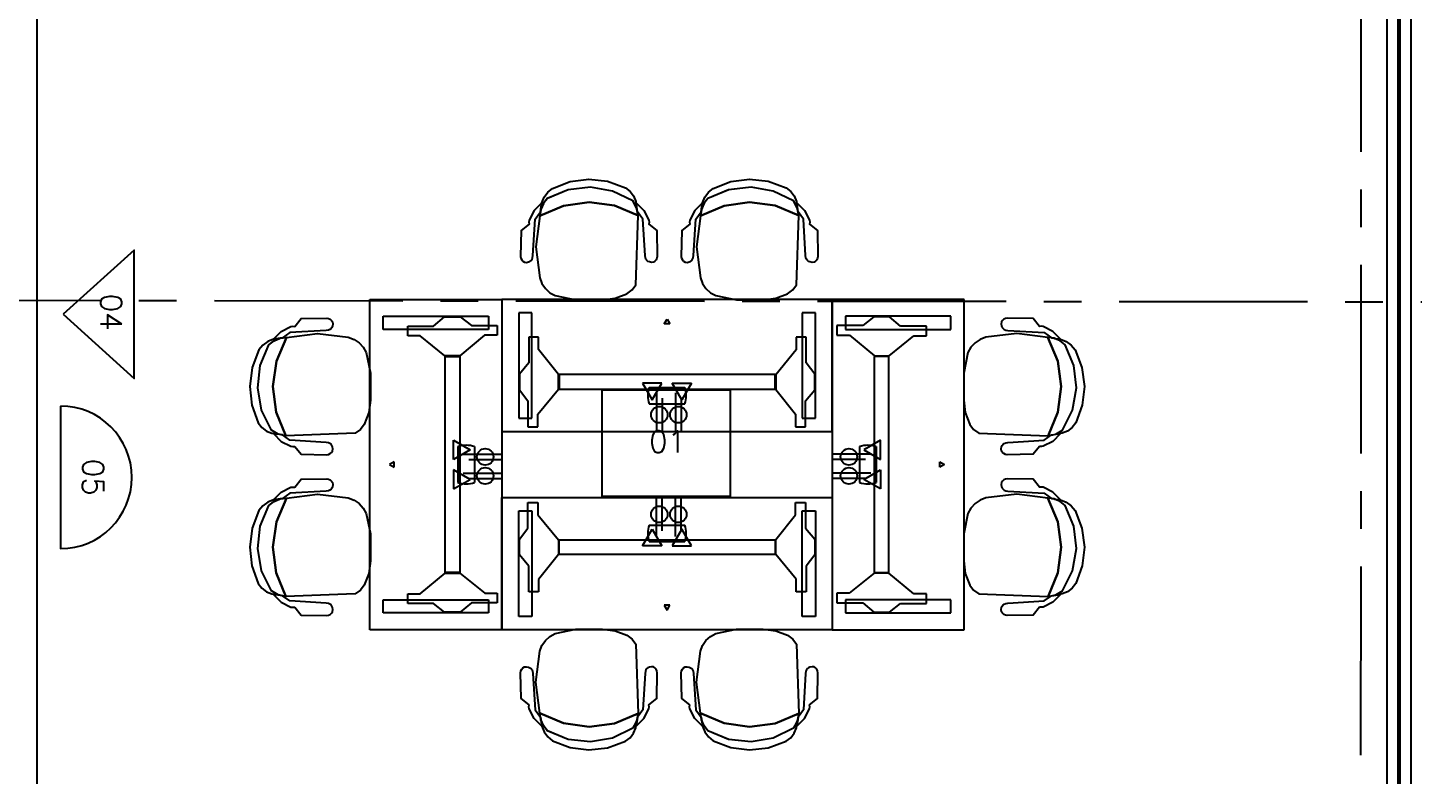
# Model space of a CAD drawing. Extents: x -4 to 325, y -1 to 181.
# Drawn here: x 14.67 to 21.1, y 15.42 to 18.89 of the extents above; entities that cross this region are included whole.
import ezdxf
from ezdxf.enums import TextEntityAlignment as Align

# ---------------------------------------------------------------- set-up
doc = ezdxf.new("R2010")
doc.units = 0
doc.header["$LTSCALE"] = 0.7
doc.header["$MEASUREMENT"] = 0
for name, pattern in [('REC4_A1-00_PLANTA GENERAL$0$X-PP$0$AXA-PP-PB$0$AXA-PP-PB$0$DEMO', [0.2, 0.1, -0.1]), ('REC4_A1-00_PLANTA GENERAL$1$X-BB$0$CENTER', [2, 1.25, -0.25, 0.25, -0.25]), ('X-BB$0$HIDDEN2', [0.1875, 0.125, -0.0625])]:
    doc.linetypes.add(name, pattern=pattern)
doc.layers.get('0').update_dxf_attribs({"linetype": 'CONTINUOUS'})
for name, color, linetype in [('REC4_A1-00_PLANTA GENERAL$0$PP$0$I-FLOR-RAIS', 253, 'CONTINUOUS'), ('REC4_A1-00_PLANTA GENERAL$1$BB$0$A-GRID', 251, 'REC4_A1-00_PLANTA GENERAL$1$X-BB$0$CENTER'), ('REC4_A1-00_PLANTA GENERAL$1$FN$0$I-FURN-FREE', 1, 'CONTINUOUS'), ('REC4_A1-00_PLANTA GENERAL$1$PP$0$I-CANCELERIA', 253, 'CONTINUOUS'), ('REC4_A1-00_PLANTA GENERAL$1$PP$0$I-GLAZ', 253, 'CONTINUOUS'), ('REC4_A1-00_PLANTA GENERAL$1$PP$0$I-WALL', 253, 'CONTINUOUS')]:
    doc.layers.add(name, color=color, linetype=linetype)
doc.styles.add('REC4_A1-00_PLANTA GENERAL$0$X-FN$0$ARIAL', font='arial.ttf')
doc.styles.add('ROMANS', font='romans.shx', dxfattribs={"width": 0.75})

# ---------------------------------------------------------------- blocks, each defined once
blk = doc.blocks.new('REC4_A1-00_PLANTA GENERAL', base_point=(3911.2412, -3265.1096))
at = {"layer": 'REC4_A1-00_PLANTA GENERAL$1$BB$0$A-GRID'}
h = blk.add_hatch(dxfattribs=at)
h.set_pattern_fill('ANSI31', color=8, scale=0.53)
h.set_pattern_definition([(45, (0.03352, 0.020166), (-0.046845824, 0.046845824), [])])
h.paths.add_polyline_path([(1.5678, 35.8547), (1.2166, 35.8547), (1.2166, 35.4908), (1.5678, 35.4908)])
h.paths.add_polyline_path([(8.0551, 35.8047), (7.7553, 35.8047), (7.7553, 35.5143), (8.0551, 35.5143)])
h.paths.add_polyline_path([(14.5753, 35.809), (14.2754, 35.809), (14.2754, 35.5187), (14.5753, 35.5187)])
h.paths.add_polyline_path([(21.0466, 35.804), (20.7468, 35.804), (20.7468, 35.5137), (21.0466, 35.5137)])
edge = h.paths.add_edge_path()
edge.add_arc((27.4259, 35.604), 0.1568, 0, 360)
h.paths.add_polyline_path([(34.1147, 35.7939), (33.8148, 35.7939), (33.8148, 35.5036), (34.1147, 35.5036)])
h.paths.add_polyline_path([(40.5576, 35.789), (40.2578, 35.789), (40.2578, 35.4986), (40.5576, 35.4986)])
edge = h.paths.add_edge_path()
edge.add_arc((46.9701, 35.6385), 0.2128, 0, 360)
edge = h.paths.add_edge_path()
edge.add_arc((33.9335, 29.5702), 0.1716, 0, 360)
h.paths.add_polyline_path([(1.5768, 29.8317), (1.2256, 29.8317), (1.2256, 29.4678), (1.5768, 29.4678)])
h.paths.add_polyline_path([(8.0508, 29.7868), (7.75, 29.7868), (7.75, 29.4871), (8.0508, 29.4871)])
h.paths.add_polyline_path([(14.3851, 29.7988), (14.2624, 29.7988), (14.2624, 29.4991), (14.3821, 29.4991)])
h.paths.add_polyline_path([(14.5632, 29.7988), (14.3851, 29.7988), (14.3821, 29.4991), (14.5632, 29.4991)])
h.paths.add_polyline_path([(21.1221, 29.5527), (20.7989, 29.5517), (20.7989, 29.3933), (21.1221, 29.3933)])
h.paths.add_polyline_path([(21.1221, 29.8224), (21.0453, 29.8224), (20.7989, 29.8217), (20.7989, 29.5517), (21.1221, 29.5527)])
h.paths.add_polyline_path([(27.542, 29.7729), (27.2913, 29.7729), (27.2913, 29.5231), (27.542, 29.5231)])
h.paths.add_polyline_path([(40.5264, 29.7716), (40.2757, 29.7716), (40.2757, 29.5218), (40.5264, 29.5218)])
h.paths.add_polyline_path([(47.0764, 29.8019), (46.7664, 29.8019), (46.7664, 29.4919), (47.0764, 29.4919)])
h.paths.add_polyline_path([(1.565, 23.8478), (1.2138, 23.8478), (1.2138, 23.4839), (1.565, 23.4839)])
h.paths.add_polyline_path([(7.9956, 23.8084), (7.6948, 23.8084), (7.6948, 23.5086), (7.9956, 23.5086)])
h.paths.add_polyline_path([(14.5958, 23.8058), (14.2249, 23.8067), (14.2249, 23.507), (14.5929, 23.5061)])
h.paths.add_polyline_path([(14.5258, 23.8058), (14.5958, 23.8058), (14.5929, 23.5061), (14.5258, 23.5061)], flags=16)
h.paths.add_polyline_path([(27.5327, 23.7392), (27.282, 23.7392), (27.282, 23.4894), (27.5327, 23.4894)])
edge = h.paths.add_edge_path()
edge.add_arc((33.9155, 23.6003), 0.1566, 0, 360)
h.paths.add_polyline_path([(40.5198, 23.6763), (40.2691, 23.6763), (40.2691, 23.4631), (40.5198, 23.4631)])
h.paths.add_polyline_path([(40.5198, 23.7129), (40.269, 23.7129), (40.269, 23.6763), (40.5198, 23.6763)])
h.paths.add_polyline_path([(47.0605, 23.6763), (46.8098, 23.6763), (46.8098, 23.4498), (47.0605, 23.4498)])
h.paths.add_polyline_path([(47.0605, 23.6997), (46.8098, 23.6997), (46.8098, 23.6763), (47.0605, 23.6763)])
h.paths.add_polyline_path([(1.5458, 17.8473), (1.1946, 17.8473), (1.1946, 17.4834), (1.5458, 17.4834)])
h.paths.add_polyline_path([(8.0633, 17.8071), (7.7625, 17.8071), (7.7625, 17.5074), (8.0633, 17.5074)])
h.paths.add_polyline_path([(14.4343, 17.7919), (14.3217, 17.7919), (14.3217, 17.4921), (14.4285, 17.4921)])
h.paths.add_polyline_path([(14.6226, 17.7919), (14.4343, 17.7919), (14.4285, 17.4921), (14.6226, 17.4921)])
h.paths.add_polyline_path([(27.5235, 17.756), (27.2727, 17.756), (27.2727, 17.5062), (27.5235, 17.5062)])
edge = h.paths.add_edge_path()
edge.add_arc((33.905, 17.5767), 0.1574, 0, 360)
h.paths.add_polyline_path([(40.5132, 17.7384), (40.3113, 17.7384), (40.3113, 17.5259), (40.5132, 17.5259)])
h.paths.add_polyline_path([(40.3113, 17.7384), (40.2625, 17.7384), (40.2625, 17.4886), (40.5132, 17.4886), (40.5132, 17.5259), (40.3113, 17.5259)])
h.paths.add_polyline_path([(47.0683, 17.7542), (46.7674, 17.7542), (46.7674, 17.5259), (47.0683, 17.5259)])
h.paths.add_polyline_path([(47.0683, 17.5259), (46.7674, 17.5259), (46.7674, 17.4544), (47.0683, 17.4544)])
h.paths.add_polyline_path([(1.5739, 11.86), (1.2227, 11.86), (1.2227, 11.4962), (1.5739, 11.4962)])
h.paths.add_polyline_path([(8.0659, 11.8138), (7.765, 11.8138), (7.765, 11.514), (8.0659, 11.514)])
h.paths.add_polyline_path([(14.5258, 11.7988), (14.2249, 11.7988), (14.2249, 11.499), (14.5258, 11.499)])
h.paths.add_polyline_path([(21.0742, 11.6829), (20.7512, 11.6844), (20.7512, 11.4144), (21.0742, 11.4144)])
h.paths.add_polyline_path([(21.0742, 11.7656), (20.7512, 11.7656), (20.7512, 11.6844), (21.0742, 11.6829)])
h.paths.add_polyline_path([(27.5142, 11.7439), (27.2635, 11.7439), (27.2635, 11.4941), (27.5142, 11.4941)])
edge = h.paths.add_edge_path()
edge.add_arc((33.8803, 11.59), 0.1553, 0, 360)
h.paths.add_polyline_path([(40.5065, 11.7154), (40.2558, 11.7154), (40.2558, 11.464), (40.5065, 11.464)])
h.paths.add_polyline_path([(47.0258, 11.6987), (46.775, 11.6987), (46.775, 11.4489), (47.0258, 11.4489)])
h.paths.add_polyline_path([(1.5513, 5.8383), (1.2001, 5.8383), (1.2001, 5.4744), (1.5513, 5.4744)])
h.paths.add_polyline_path([(8.0395, 5.7813), (7.7676, 5.7813), (7.7676, 5.4815), (8.0395, 5.4815)])
h.paths.add_polyline_path([(8.0685, 5.7813), (8.0395, 5.7813), (8.0395, 5.4815), (8.0685, 5.4815)])
h.paths.add_polyline_path([(14.5132, 5.7555), (14.2123, 5.7555), (14.2123, 5.4558), (14.5132, 5.4558)])
h.paths.add_polyline_path([(21.0084, 5.7048), (20.7577, 5.7048), (20.7577, 5.455), (21.0084, 5.455)])
h.paths.add_polyline_path([(27.5299, 5.7035), (27.229, 5.7035), (27.229, 5.4037), (27.5299, 5.4037)])
h.paths.add_polyline_path([(34.0162, 5.6528), (33.7655, 5.6528), (33.7655, 5.403), (34.0162, 5.403)])
h.paths.add_polyline_path([(40.4672, 5.6155), (40.2072, 5.6155), (40.2072, 5.3555), (40.4672, 5.3555)])
edge = h.paths.add_edge_path()
edge.add_arc((46.8827, 5.476), 0.1877, 0, 360)
at = {"layer": 'REC4_A1-00_PLANTA GENERAL$0$PP$0$I-FLOR-RAIS', "linetype": 'REC4_A1-00_PLANTA GENERAL$0$X-PP$0$AXA-PP-PB$0$AXA-PP-PB$0$DEMO'}
blk.add_line((21.0886, 14.6655), (21.0886, 23.4837, 1.8224), dxfattribs=at)
at = {"layer": 'REC4_A1-00_PLANTA GENERAL$1$BB$0$A-GRID'}
blk.add_line((-2.6679, 17.643, 1.7814), (52.8043, 17.5874, -2.1299), dxfattribs=at)
blk.add_lwpolyline([(20.8501, -1.2847), (20.8628, 43.0092)], dxfattribs=at)
at = {"layer": 'REC4_A1-00_PLANTA GENERAL$1$FN$0$I-FURN-FREE'}
for p, q in [((16.2541, 17.63), (16.8672, 17.63)), ((16.2541, 16.0974), (16.2541, 17.63)), ((16.8672, 17.63), (16.8672, 16.0974)), ((16.8672, 17.63), (16.8672, 17.017)), ((18.3999, 17.63), (16.8672, 17.63)), ((18.3999, 17.017), (18.3999, 17.63)), ((19.0129, 17.63), (18.3999, 17.63)), ((18.3999, 17.63), (18.3999, 16.0974)), ((19.0129, 16.0974), (19.0129, 17.63)), ((16.9451, 17.5683), (16.9451, 17.0787)), ((17.0064, 17.5683), (16.9451, 17.5683)), ((17.0064, 17.0787), (17.0064, 17.5683)), ((18.2607, 17.5683), (18.2607, 17.0787)), ((18.322, 17.5683), (18.2607, 17.5683)), ((18.322, 17.0787), (18.322, 17.5683)), ((16.3158, 17.5521), (16.8055, 17.5521)), ((16.3158, 17.4908), (16.3158, 17.5521)), ((16.4297, 17.4604), (16.4297, 17.5059)), ((16.4297, 17.5059), (16.5493, 17.5059)), ((16.5493, 17.5059), (16.6009, 17.5493)), ((16.6009, 17.5493), (16.6737, 17.5493)), ((16.6737, 17.5493), (16.7253, 17.5092)), ((16.7253, 17.5092), (16.8448, 17.5092)), ((16.8055, 17.5521), (16.8055, 17.4908)), ((16.8448, 17.5092), (16.8448, 17.4637)), ((17.6208, 17.5168), (17.6335, 17.5389)), ((17.6463, 17.5168), (17.6208, 17.5168)), ((17.6335, 17.5389), (17.6463, 17.5168)), ((18.5418, 17.5092), (18.4222, 17.5092)), ((18.4222, 17.5092), (18.4222, 17.4637)), ((18.9513, 17.5521), (18.4616, 17.5521)), ((18.4616, 17.5521), (18.4616, 17.4908)), ((18.5934, 17.5493), (18.5418, 17.5092)), ((18.6662, 17.5493), (18.5934, 17.5493)), ((18.7178, 17.5059), (18.6662, 17.5493)), ((18.8373, 17.5059), (18.7178, 17.5059)), ((18.8373, 17.4604), (18.8373, 17.5059)), ((18.9513, 17.4908), (18.9513, 17.5521)), ((16.8055, 17.4908), (16.3158, 17.4908)), ((16.4872, 17.4604), (16.4297, 17.4604)), ((16.6027, 17.3682), (16.4872, 17.4604)), ((16.7866, 17.4637), (16.6711, 17.3682)), ((16.8448, 17.4637), (16.7866, 17.4637)), ((17.0368, 17.4544), (16.9913, 17.4544)), ((16.9913, 17.4544), (16.9913, 17.3349)), ((17.0368, 17.3969), (17.0368, 17.4544)), ((18.279, 17.4544), (18.2336, 17.4544)), ((18.2336, 17.4544), (18.2336, 17.3962)), ((18.279, 17.3349), (18.279, 17.4544)), ((18.4222, 17.4637), (18.4805, 17.4637)), ((18.4616, 17.4908), (18.9513, 17.4908)), ((18.4805, 17.4637), (18.5959, 17.3682)), ((18.6644, 17.3682), (18.7799, 17.4604)), ((18.7799, 17.4604), (18.8373, 17.4604)), ((16.6711, 17.3682), (16.6027, 17.3682)), ((17.129, 17.2815), (17.0368, 17.3969)), ((18.2336, 17.3962), (18.138, 17.2807)), ((18.5959, 17.3682), (18.6644, 17.3682)), ((16.6032, 17.365), (16.6714, 17.365)), ((16.6032, 16.3624), (16.6032, 17.365)), ((16.6714, 17.365), (16.6714, 16.3624)), ((16.9913, 17.3349), (16.9479, 17.2833)), ((18.3192, 17.2833), (18.279, 17.3349)), ((18.6639, 17.365), (18.5957, 17.365)), ((18.5957, 17.365), (18.5957, 16.3624)), ((18.6639, 16.3624), (18.6639, 17.365)), ((16.9479, 17.2833), (16.9479, 17.2105)), ((17.129, 17.213), (17.129, 17.2815)), ((17.1322, 17.281), (17.1322, 17.2128)), ((18.1348, 17.281), (17.1322, 17.281)), ((17.6095, 17.2413), (17.5201, 17.2413)), ((17.5201, 17.2413), (17.5648, 17.1638)), ((17.6095, 17.2413), (17.5201, 17.2413)), ((17.5201, 17.2413), (17.5648, 17.1638)), ((17.5648, 17.1638), (17.6095, 17.2413)), ((17.5648, 17.1638), (17.6095, 17.2413)), ((17.6575, 17.2413), (17.7469, 17.2413)), ((17.7022, 17.1638), (17.6575, 17.2413)), ((17.6575, 17.2413), (17.6575, 17.2413)), ((17.6575, 17.2413), (17.7469, 17.2413)), ((17.7022, 17.1638), (17.6575, 17.2413)), ((17.7469, 17.2413), (17.7022, 17.1638)), ((17.7469, 17.2413), (17.7022, 17.1638)), ((18.1348, 17.2128), (18.1348, 17.281)), ((18.138, 17.2807), (18.138, 17.2123)), ((18.3192, 17.2105), (18.3192, 17.2833)), ((16.9479, 17.2105), (16.988, 17.1589)), ((17.0335, 17.0976), (17.129, 17.213)), ((17.1322, 17.2128), (18.1348, 17.2128)), ((17.5505, 17.2213), (17.7166, 17.2213)), ((17.5505, 17.2213), (17.7166, 17.2213)), ((17.5852, 17.197), (17.5852, 17.0182)), ((17.5852, 17.197), (17.5852, 17.0182)), ((17.6733, 17.197), (17.6733, 17.0182)), ((17.6733, 17.197), (17.6733, 17.0182)), ((18.138, 17.2123), (18.2303, 17.0968)), ((18.2757, 17.1589), (18.3192, 17.2105)), ((16.988, 17.1589), (16.988, 17.0393)), ((17.5505, 17.1447), (17.7166, 17.1447)), ((17.5505, 17.1447), (17.7166, 17.1447)), ((17.6107, 17.1714), (17.6107, 17.0182)), ((17.6107, 17.1714), (17.6107, 17.0182)), ((17.6989, 17.1714), (17.6989, 17.0182)), ((17.6989, 17.1714), (17.6989, 17.0182)), ((18.2757, 17.0393), (18.2757, 17.1589)), ((16.9451, 17.0787), (17.0064, 17.0787)), ((17.0335, 17.0393), (17.0335, 17.0976)), ((18.2303, 17.0968), (18.2303, 17.0393)), ((18.2607, 17.0787), (18.322, 17.0787)), ((16.8672, 17.017), (18.3999, 17.017)), ((16.988, 17.0393), (17.0335, 17.0393)), ((18.2303, 17.0393), (18.2757, 17.0393)), ((16.6429, 16.8877), (16.6429, 16.9771)), ((16.6429, 16.9771), (16.7203, 16.9324)), ((16.6429, 16.8877), (16.6429, 16.9771)), ((16.6429, 16.9771), (16.7203, 16.9324)), ((16.7203, 16.9324), (16.6429, 16.8877)), ((16.7203, 16.9324), (16.6429, 16.8877)), ((16.6628, 16.9467), (16.6628, 16.7807)), ((16.6628, 16.9467), (16.6628, 16.7807)), ((16.7395, 16.9467), (16.7395, 16.7807)), ((16.7395, 16.9467), (16.7395, 16.7807)), ((18.5276, 16.9467), (18.5276, 16.7807)), ((18.5276, 16.9467), (18.5276, 16.7807)), ((18.6242, 16.9771), (18.5468, 16.9324)), ((18.6242, 16.9771), (18.5468, 16.9324)), ((18.5468, 16.9324), (18.6242, 16.8877)), ((18.5468, 16.9324), (18.6242, 16.8877)), ((18.6042, 16.9467), (18.6042, 16.7807)), ((18.6042, 16.9467), (18.6042, 16.7807)), ((18.6242, 16.8877), (18.6242, 16.9771)), ((18.6242, 16.8877), (18.6242, 16.9771)), ((16.3674, 16.8765), (16.3452, 16.8637)), ((16.3452, 16.8637), (16.3674, 16.8509)), ((16.3674, 16.8509), (16.3674, 16.8765)), ((16.6872, 16.912), (16.866, 16.912)), ((16.6872, 16.912), (16.866, 16.912)), ((16.7127, 16.8865), (16.866, 16.8865)), ((16.7127, 16.8865), (16.866, 16.8865)), ((18.5799, 16.912), (18.4011, 16.912)), ((18.5799, 16.912), (18.4011, 16.912)), ((18.5544, 16.8865), (18.4011, 16.8865)), ((18.5544, 16.8865), (18.4011, 16.8865)), ((18.8997, 16.8509), (18.8997, 16.8765)), ((18.8997, 16.8765), (18.9218, 16.8637)), ((18.9218, 16.8637), (18.8997, 16.8509)), ((16.6429, 16.8397), (16.6429, 16.7503)), ((16.7203, 16.795), (16.6429, 16.8397)), ((16.6429, 16.8397), (16.6429, 16.8397)), ((16.6429, 16.8397), (16.6429, 16.7503)), ((16.7203, 16.795), (16.6429, 16.8397)), ((16.6429, 16.7503), (16.7203, 16.795)), ((16.6429, 16.7503), (16.7203, 16.795)), ((16.6872, 16.8239), (16.866, 16.8239)), ((16.6872, 16.8239), (16.866, 16.8239)), ((16.7127, 16.7983), (16.866, 16.7983)), ((16.7127, 16.7983), (16.866, 16.7983)), ((18.5799, 16.8239), (18.4011, 16.8239)), ((18.5799, 16.8239), (18.4011, 16.8239)), ((18.5544, 16.7983), (18.4011, 16.7983)), ((18.5544, 16.7983), (18.4011, 16.7983)), ((18.5468, 16.795), (18.6242, 16.8397)), ((18.5468, 16.795), (18.6242, 16.8397)), ((18.6242, 16.7503), (18.5468, 16.795)), ((18.6242, 16.7503), (18.5468, 16.795)), ((18.6242, 16.8397), (18.6242, 16.7503)), ((18.6242, 16.8397), (18.6242, 16.8397)), ((18.6242, 16.8397), (18.6242, 16.7503)), ((16.8672, 16.0974), (16.8672, 16.7104)), ((16.8672, 16.7104), (18.3999, 16.7104)), ((16.988, 16.5685), (16.988, 16.6881)), ((16.988, 16.6881), (17.0335, 16.6881)), ((17.0335, 16.6881), (17.0335, 16.6298)), ((17.5852, 16.5304), (17.5852, 16.7092)), ((17.5852, 16.5304), (17.5852, 16.7092)), ((17.6107, 16.556), (17.6107, 16.7092)), ((17.6107, 16.556), (17.6107, 16.7092)), ((17.6733, 16.5304), (17.6733, 16.7092)), ((17.6733, 16.5304), (17.6733, 16.7092)), ((17.6989, 16.556), (17.6989, 16.7092)), ((17.6989, 16.556), (17.6989, 16.7092)), ((18.2303, 16.6306), (18.2303, 16.6881)), ((18.2303, 16.6881), (18.2757, 16.6881)), ((18.2757, 16.6881), (18.2757, 16.5685)), ((18.3999, 16.7104), (18.3999, 16.0974)), ((16.9451, 16.159), (16.9451, 16.6487)), ((16.9451, 16.6487), (17.0064, 16.6487)), ((17.0064, 16.6487), (17.0064, 16.159)), ((17.0335, 16.6298), (17.129, 16.5144)), ((18.138, 16.5151), (18.2303, 16.6306)), ((18.2607, 16.159), (18.2607, 16.6487)), ((18.2607, 16.6487), (18.322, 16.6487)), ((18.322, 16.6487), (18.322, 16.159)), ((16.9479, 16.5169), (16.988, 16.5685)), ((17.5201, 16.4861), (17.5648, 16.5635)), ((17.5201, 16.4861), (17.5648, 16.5635)), ((17.5505, 16.5827), (17.7166, 16.5827)), ((17.5505, 16.5827), (17.7166, 16.5827)), ((17.5648, 16.5635), (17.6095, 16.4861)), ((17.5648, 16.5635), (17.6095, 16.4861)), ((17.7022, 16.5635), (17.6575, 16.4861)), ((17.7022, 16.5635), (17.6575, 16.4861)), ((17.7469, 16.4861), (17.7022, 16.5635)), ((17.7469, 16.4861), (17.7022, 16.5635)), ((18.2757, 16.5685), (18.3192, 16.5169)), ((16.9479, 16.4441), (16.9479, 16.5169)), ((17.129, 16.5144), (17.129, 16.4459)), ((17.1322, 16.4464), (17.1322, 16.5146)), ((17.1322, 16.5146), (18.1348, 16.5146)), ((17.6095, 16.4861), (17.5201, 16.4861)), ((17.6095, 16.4861), (17.5201, 16.4861)), ((17.5505, 16.5061), (17.7166, 16.5061)), ((17.5505, 16.5061), (17.7166, 16.5061)), ((17.6575, 16.4861), (17.7469, 16.4861)), ((17.6575, 16.4861), (17.6575, 16.4861)), ((17.6575, 16.4861), (17.7469, 16.4861)), ((18.1348, 16.5146), (18.1348, 16.4464)), ((18.138, 16.4467), (18.138, 16.5151)), ((18.3192, 16.5169), (18.3192, 16.4441)), ((16.9913, 16.3925), (16.9479, 16.4441)), ((17.129, 16.4459), (17.0368, 16.3304)), ((18.1348, 16.4464), (17.1322, 16.4464)), ((18.2336, 16.3312), (18.138, 16.4467)), ((18.3192, 16.4441), (18.279, 16.3925)), ((16.488, 16.2636), (16.6034, 16.3592)), ((16.6714, 16.3624), (16.6032, 16.3624)), ((16.6034, 16.3592), (16.6719, 16.3592)), ((16.6719, 16.3592), (16.7874, 16.267)), ((16.9913, 16.273), (16.9913, 16.3925)), ((18.279, 16.3925), (18.279, 16.273)), ((18.5952, 16.3592), (18.4797, 16.267)), ((18.6636, 16.3592), (18.5952, 16.3592)), ((18.5957, 16.3624), (18.6639, 16.3624)), ((18.7791, 16.2636), (18.6636, 16.3592)), ((17.0368, 16.3304), (17.0368, 16.273)), ((18.2336, 16.273), (18.2336, 16.3312)), ((16.3158, 16.2366), (16.8055, 16.2366)), ((16.3158, 16.1753), (16.3158, 16.2366)), ((16.3158, 16.2366), (16.3158, 16.2366)), ((16.4297, 16.2182), (16.4297, 16.2636)), ((16.4297, 16.2636), (16.488, 16.2636)), ((16.5493, 16.2182), (16.4297, 16.2182)), ((16.6009, 16.1781), (16.5493, 16.2182)), ((16.7253, 16.2215), (16.6737, 16.1781)), ((16.8448, 16.2215), (16.7253, 16.2215)), ((16.7874, 16.267), (16.8448, 16.267)), ((16.8055, 16.2366), (16.8055, 16.1753)), ((16.8448, 16.267), (16.8448, 16.2215)), ((17.0368, 16.273), (16.9913, 16.273)), ((17.6463, 16.2106), (17.6208, 16.2106)), ((17.6208, 16.2106), (17.6335, 16.1885)), ((17.6335, 16.1885), (17.6463, 16.2106)), ((18.279, 16.273), (18.2336, 16.273)), ((18.4797, 16.267), (18.4222, 16.267)), ((18.4222, 16.267), (18.4222, 16.2215)), ((18.4222, 16.2215), (18.5418, 16.2215)), ((18.9513, 16.2366), (18.4616, 16.2366)), ((18.4616, 16.2366), (18.4616, 16.1753)), ((18.5418, 16.2215), (18.5934, 16.1781)), ((18.6662, 16.1781), (18.7178, 16.2182)), ((18.7178, 16.2182), (18.8373, 16.2182)), ((18.8373, 16.2636), (18.7791, 16.2636)), ((18.8373, 16.2182), (18.8373, 16.2636)), ((18.9513, 16.1753), (18.9513, 16.2366)), ((18.9513, 16.2366), (18.9513, 16.2366)), ((16.8055, 16.1753), (16.3158, 16.1753)), ((16.6737, 16.1781), (16.6009, 16.1781)), ((17.0064, 16.159), (16.9451, 16.159)), ((18.322, 16.159), (18.2607, 16.159)), ((18.2607, 16.159), (18.2607, 16.159)), ((18.4616, 16.1753), (18.9513, 16.1753)), ((18.5934, 16.1781), (18.6662, 16.1781)), ((16.8672, 16.0974), (16.2541, 16.0974)), ((18.3999, 16.0974), (16.8672, 16.0974)), ((18.3999, 16.0974), (19.0129, 16.0974))]:
    blk.add_line(p, q, dxfattribs=at)
for points in [[(17.0433, 18.0176), (17.1531, 18.0643), (17.2714, 18.0805), (17.3897, 18.0653), (17.4999, 18.0196), (17.4925, 18.0552), (17.4743, 18.0867), (17.3806, 18.1328), (17.2777, 18.1507), (17.174, 18.139), (17.0777, 18.0987), (17.0593, 18.0749), (17.0476, 18.0473), (17.0433, 18.0176)], [(17.7939, 18.0491), (17.7978, 18.0775), (17.8085, 18.104), (17.8255, 18.1271), (17.8476, 18.1453), (17.9294, 18.1768), (18.0164, 18.1879), (18.1036, 18.1781), (18.1859, 18.1479), (18.2075, 18.1315), (18.2239, 18.11), (18.2342, 18.0849), (18.2375, 18.058), (18.2202, 18.0868), (18.1265, 18.1328), (18.0237, 18.1507), (17.9199, 18.1391), (17.8236, 18.099), (17.8055, 18.076), (17.7939, 18.0491)], [(16.993, 17.979), (16.9562, 17.9497), (16.9539, 17.8296), (16.9556, 17.8214), (16.9593, 17.814), (16.9647, 17.8077), (16.9715, 17.8029), (16.9812, 17.8018), (16.9908, 17.8036), (16.9972, 17.8063), (17.0027, 17.8105), (17.0068, 17.8161), (17.0093, 17.8226), (17.011, 17.833), (17.0212, 18.0017), (17.0458, 18.0357), (17.0521, 18.0775), (17.0164, 18.0421), (16.9932, 17.9974), (16.9921, 17.9882), (16.993, 17.979), (16.993, 17.979)], [(17.5493, 17.979), (17.5861, 17.9497), (17.5883, 17.8296), (17.5866, 17.8214), (17.5829, 17.814), (17.5775, 17.8077), (17.5707, 17.8029), (17.561, 17.8018), (17.5515, 17.8036), (17.545, 17.8063), (17.5396, 17.8105), (17.5354, 17.8161), (17.533, 17.8226), (17.5313, 17.833), (17.521, 18.0017), (17.4964, 18.0357), (17.4901, 18.0775), (17.5259, 18.0421), (17.5491, 17.9974), (17.5501, 17.9882), (17.5492, 17.979), (17.5493, 17.979)], [(17.7387, 17.979), (17.7018, 17.9497), (17.6996, 17.8296), (17.7013, 17.8214), (17.705, 17.814), (17.7104, 17.8077), (17.7172, 17.8029), (17.7269, 17.8018), (17.7364, 17.8036), (17.7429, 17.8063), (17.7483, 17.8105), (17.7525, 17.8161), (17.7549, 17.8226), (17.7566, 17.833), (17.7669, 18.0017), (17.7915, 18.0357), (17.7978, 18.0775), (17.762, 18.0421), (17.7388, 17.9974), (17.7378, 17.9882), (17.7387, 17.979), (17.7387, 17.979)], [(18.2949, 17.979), (18.3317, 17.9497), (18.334, 17.8296), (18.3323, 17.8214), (18.3286, 17.814), (18.3232, 17.8077), (18.3164, 17.8029), (18.3067, 17.8018), (18.2971, 17.8036), (18.2907, 17.8063), (18.2852, 17.8105), (18.2811, 17.8161), (18.2786, 17.8226), (18.2769, 17.833), (18.2667, 18.0017), (18.2421, 18.0357), (18.2358, 18.0775), (18.2715, 18.0421), (18.2947, 17.9974), (18.2958, 17.9882), (18.2949, 17.979), (18.2949, 17.979)], [(15.9052, 17.5042), (15.9344, 17.5411), (16.0546, 17.5433), (16.0627, 17.5416), (16.0702, 17.5379), (16.0765, 17.5325), (16.0813, 17.5257), (16.0823, 17.516), (16.0805, 17.5065), (16.0779, 17.5), (16.0736, 17.4945), (16.068, 17.4904), (16.0615, 17.488), (16.0512, 17.4863), (15.8825, 17.476), (15.8485, 17.4514), (15.8066, 17.4451), (15.8421, 17.4809), (15.8868, 17.504), (15.896, 17.5051), (15.9052, 17.5042), (15.9052, 17.5042)], [(19.3619, 17.5042), (19.3326, 17.5411), (19.2125, 17.5433), (19.2044, 17.5416), (19.1969, 17.5379), (19.1906, 17.5325), (19.1858, 17.5257), (19.1847, 17.516), (19.1866, 17.5065), (19.1892, 17.5), (19.1934, 17.4945), (19.199, 17.4904), (19.2055, 17.488), (19.2159, 17.4863), (19.3846, 17.476), (19.4186, 17.4514), (19.4604, 17.4451), (19.425, 17.4809), (19.3803, 17.504), (19.3711, 17.5051), (19.3619, 17.5042), (19.3619, 17.5042)], [(15.8665, 17.4539), (15.8199, 17.3441), (15.8036, 17.2259), (15.8188, 17.1075), (15.8645, 16.9973), (15.829, 17.0048), (15.7974, 17.0229), (15.7514, 17.1166), (15.7335, 17.2195), (15.7452, 17.3233), (15.7855, 17.4196), (15.8092, 17.4379), (15.8369, 17.4496), (15.8665, 17.4539)], [(19.4005, 17.4539), (19.4472, 17.3441), (19.4635, 17.2259), (19.4482, 17.1075), (19.4025, 16.9973), (19.4381, 17.0048), (19.4696, 17.0229), (19.5157, 17.1166), (19.5336, 17.2195), (19.5219, 17.3233), (19.4816, 17.4196), (19.4578, 17.4379), (19.4302, 17.4496), (19.4005, 17.4539)], [(15.9052, 16.948), (15.9344, 16.9111), (16.0546, 16.9089), (16.0627, 16.9106), (16.0702, 16.9143), (16.0765, 16.9197), (16.0813, 16.9265), (16.0823, 16.9362), (16.0805, 16.9457), (16.0779, 16.9522), (16.0736, 16.9577), (16.068, 16.9618), (16.0615, 16.9642), (16.0512, 16.9659), (15.8825, 16.9762), (15.8485, 17.0008), (15.8066, 17.0071), (15.8421, 16.9713), (15.8868, 16.9482), (15.896, 16.9471), (15.9052, 16.948), (15.9052, 16.948)], [(19.3619, 16.948), (19.3326, 16.9111), (19.2125, 16.9089), (19.2044, 16.9106), (19.1969, 16.9143), (19.1906, 16.9197), (19.1858, 16.9265), (19.1847, 16.9362), (19.1866, 16.9457), (19.1892, 16.9522), (19.1934, 16.9577), (19.199, 16.9618), (19.2055, 16.9642), (19.2159, 16.9659), (19.3846, 16.9762), (19.4186, 17.0008), (19.4604, 17.0071), (19.425, 16.9713), (19.3803, 16.9482), (19.3711, 16.9471), (19.3619, 16.948), (19.3619, 16.948)], [(15.9052, 16.7586), (15.9344, 16.7954), (16.0546, 16.7977), (16.0627, 16.7959), (16.0702, 16.7923), (16.0765, 16.7868), (16.0813, 16.78), (16.0823, 16.7704), (16.0805, 16.7608), (16.0779, 16.7544), (16.0736, 16.7489), (16.068, 16.7448), (16.0615, 16.7423), (16.0512, 16.7406), (15.8825, 16.7303), (15.8485, 16.7058), (15.8066, 16.6995), (15.8421, 16.7352), (15.8868, 16.7584), (15.896, 16.7594), (15.9052, 16.7586), (15.9052, 16.7586)], [(19.3619, 16.7586), (19.3326, 16.7954), (19.2125, 16.7977), (19.2044, 16.7959), (19.1969, 16.7923), (19.1906, 16.7868), (19.1858, 16.78), (19.1847, 16.7704), (19.1866, 16.7608), (19.1892, 16.7544), (19.1934, 16.7489), (19.199, 16.7448), (19.2055, 16.7423), (19.2159, 16.7406), (19.3846, 16.7303), (19.4186, 16.7058), (19.4604, 16.6995), (19.425, 16.7352), (19.3803, 16.7584), (19.3711, 16.7594), (19.3619, 16.7586), (19.3619, 16.7586)], [(15.835, 16.7034), (15.8067, 16.6994), (15.7801, 16.6887), (15.7571, 16.6717), (15.7388, 16.6497), (15.7074, 16.5678), (15.6962, 16.4808), (15.706, 16.3936), (15.7362, 16.3113), (15.7527, 16.2898), (15.7742, 16.2733), (15.7993, 16.2631), (15.8262, 16.2598), (15.7974, 16.277), (15.7514, 16.3707), (15.7334, 16.4736), (15.745, 16.5773), (15.7852, 16.6736), (15.8082, 16.6917), (15.835, 16.7034)], [(19.432, 16.7034), (19.4604, 16.6994), (19.4869, 16.6887), (19.51, 16.6717), (19.5282, 16.6497), (19.5597, 16.5678), (19.5708, 16.4808), (19.561, 16.3936), (19.5309, 16.3113), (19.5144, 16.2898), (19.4929, 16.2733), (19.4678, 16.2631), (19.4409, 16.2598), (19.4697, 16.277), (19.5157, 16.3707), (19.5336, 16.4736), (19.5221, 16.5773), (19.4819, 16.6736), (19.4589, 16.6917), (19.432, 16.7034)], [(15.9052, 16.2023), (15.9344, 16.1655), (16.0546, 16.1632), (16.0627, 16.165), (16.0702, 16.1686), (16.0765, 16.1741), (16.0813, 16.1809), (16.0823, 16.1905), (16.0805, 16.2001), (16.0779, 16.2065), (16.0736, 16.212), (16.068, 16.2161), (16.0615, 16.2186), (16.0512, 16.2203), (15.8825, 16.2305), (15.8485, 16.2551), (15.8066, 16.2614), (15.8421, 16.2257), (15.8868, 16.2025), (15.896, 16.2015), (15.9052, 16.2023), (15.9052, 16.2023)], [(19.3619, 16.2023), (19.3326, 16.1655), (19.2125, 16.1632), (19.2044, 16.165), (19.1969, 16.1686), (19.1906, 16.1741), (19.1858, 16.1809), (19.1847, 16.1905), (19.1866, 16.2001), (19.1892, 16.2065), (19.1934, 16.212), (19.199, 16.2161), (19.2055, 16.2186), (19.2159, 16.2203), (19.3846, 16.2305), (19.4186, 16.2551), (19.4604, 16.2614), (19.425, 16.2257), (19.3803, 16.2025), (19.3711, 16.2015), (19.3619, 16.2023), (19.3619, 16.2023)], [(16.993, 15.7484), (16.9562, 15.7777), (16.9539, 15.8978), (16.9556, 15.9059), (16.9593, 15.9134), (16.9647, 15.9197), (16.9715, 15.9245), (16.9812, 15.9256), (16.9908, 15.9237), (16.9972, 15.9211), (17.0027, 15.9169), (17.0068, 15.9113), (17.0093, 15.9048), (17.011, 15.8944), (17.0212, 15.7257), (17.0458, 15.6917), (17.0521, 15.6499), (17.0164, 15.6853), (16.9932, 15.73), (16.9921, 15.7392), (16.993, 15.7484), (16.993, 15.7484)], [(17.5493, 15.7484), (17.5861, 15.7777), (17.5883, 15.8978), (17.5866, 15.9059), (17.5829, 15.9134), (17.5775, 15.9197), (17.5707, 15.9245), (17.561, 15.9256), (17.5515, 15.9237), (17.545, 15.9211), (17.5396, 15.9169), (17.5354, 15.9113), (17.533, 15.9048), (17.5313, 15.8944), (17.521, 15.7257), (17.4964, 15.6917), (17.4901, 15.6499), (17.5259, 15.6853), (17.5491, 15.73), (17.5501, 15.7392), (17.5492, 15.7484), (17.5493, 15.7484)], [(17.7387, 15.7484), (17.7018, 15.7777), (17.6996, 15.8978), (17.7013, 15.9059), (17.705, 15.9134), (17.7104, 15.9197), (17.7172, 15.9245), (17.7269, 15.9256), (17.7364, 15.9237), (17.7429, 15.9211), (17.7483, 15.9169), (17.7525, 15.9113), (17.7549, 15.9048), (17.7566, 15.8944), (17.7669, 15.7257), (17.7915, 15.6917), (17.7978, 15.6499), (17.762, 15.6853), (17.7388, 15.73), (17.7378, 15.7392), (17.7387, 15.7484), (17.7387, 15.7484)], [(18.2949, 15.7484), (18.3317, 15.7777), (18.334, 15.8978), (18.3323, 15.9059), (18.3286, 15.9134), (18.3232, 15.9197), (18.3164, 15.9245), (18.3067, 15.9256), (18.2971, 15.9237), (18.2907, 15.9211), (18.2852, 15.9169), (18.2811, 15.9113), (18.2786, 15.9048), (18.2769, 15.8944), (18.2667, 15.7257), (18.2421, 15.6917), (18.2358, 15.6499), (18.2715, 15.6853), (18.2947, 15.73), (18.2958, 15.7392), (18.2949, 15.7484), (18.2949, 15.7484)], [(17.0433, 15.7098), (17.1531, 15.6631), (17.2714, 15.6468), (17.3897, 15.6621), (17.4999, 15.7078), (17.4925, 15.6722), (17.4743, 15.6407), (17.3806, 15.5946), (17.2777, 15.5767), (17.174, 15.5884), (17.0777, 15.6287), (17.0593, 15.6525), (17.0476, 15.6801), (17.0433, 15.7098)], [(17.7939, 15.6783), (17.7978, 15.6499), (17.8085, 15.6234), (17.8255, 15.6003), (17.8476, 15.5821), (17.9294, 15.5506), (18.0164, 15.5395), (18.1036, 15.5493), (18.1859, 15.5794), (18.2075, 15.5959), (18.2239, 15.6174), (18.2342, 15.6425), (18.2375, 15.6694), (18.2202, 15.6406), (18.1265, 15.5946), (18.0237, 15.5767), (17.9199, 15.5882), (17.8236, 15.6284), (17.8055, 15.6514), (17.7939, 15.6783)]]:
    blk.add_lwpolyline(points, close=True, dxfattribs=at)
for points in [[(17.0482, 18.0491), (17.0521, 18.0775), (17.0629, 18.104), (17.0798, 18.1271), (17.1019, 18.1453), (17.1838, 18.1768), (17.2708, 18.1879), (17.3579, 18.1781), (17.4403, 18.1479), (17.4618, 18.1315), (17.4783, 18.11), (17.4885, 18.0849), (17.4918, 18.058), (17.4745, 18.0868), (17.3808, 18.1328), (17.278, 18.1507), (17.1743, 18.1391), (17.0779, 18.099), (17.0598, 18.076), (17.0482, 18.0491)], [(17.789, 18.0176), (17.8988, 18.0643), (18.017, 18.0805), (18.1354, 18.0653), (18.2456, 18.0196), (18.2381, 18.0552), (18.22, 18.0867), (18.1263, 18.1328), (18.0234, 18.1507), (17.9196, 18.139), (17.8233, 18.0987), (17.805, 18.0749), (17.7933, 18.0473), (17.789, 18.0176)], [(17.4999, 18.0196), (17.3897, 18.0653), (17.2714, 18.0805), (17.1531, 18.0643), (17.0433, 18.0176), (17.0247, 17.8739), (17.0426, 17.7301), (17.0527, 17.7037), (17.0687, 17.6803), (17.0896, 17.6612), (17.1143, 17.6475), (17.2101, 17.6278), (17.3346, 17.6278), (17.3928, 17.635), (17.4475, 17.656), (17.4711, 17.6738), (17.4883, 17.6979), (17.4999, 18.0196)], [(18.2456, 18.0196), (18.1354, 18.0653), (18.017, 18.0805), (17.8988, 18.0643), (17.789, 18.0176), (17.7704, 17.8739), (17.7882, 17.7301), (17.7983, 17.7037), (17.8143, 17.6803), (17.8352, 17.6612), (17.86, 17.6475), (17.9557, 17.6278), (18.0803, 17.6278), (18.1384, 17.635), (18.1931, 17.656), (18.2168, 17.6738), (18.2339, 17.6979), (18.2456, 18.0196)], [(15.835, 17.449), (15.8067, 17.4451), (15.7801, 17.4343), (15.7571, 17.4174), (15.7388, 17.3953), (15.7074, 17.3134), (15.6962, 17.2264), (15.706, 17.1393), (15.7362, 17.0569), (15.7527, 17.0354), (15.7742, 17.019), (15.7993, 17.0087), (15.8262, 17.0054), (15.7974, 17.0227), (15.7514, 17.1164), (15.7334, 17.2192), (15.745, 17.3229), (15.7852, 17.4193), (15.8082, 17.4374), (15.835, 17.449)], [(15.8645, 16.9973), (15.8188, 17.1075), (15.8036, 17.2259), (15.8199, 17.3441), (15.8665, 17.4539), (16.0102, 17.4725), (16.154, 17.4547), (16.1804, 17.4445), (16.2038, 17.4286), (16.2229, 17.4077), (16.2367, 17.3829), (16.2563, 17.2872), (16.2563, 17.1626), (16.2492, 17.1045), (16.2282, 17.0498), (16.2104, 17.0261), (16.1862, 17.0089), (15.8645, 16.9973)], [(19.4025, 16.9973), (19.4482, 17.1075), (19.4635, 17.2259), (19.4472, 17.3441), (19.4005, 17.4539), (19.2568, 17.4725), (19.1131, 17.4547), (19.0866, 17.4445), (19.0632, 17.4286), (19.0441, 17.4077), (19.0304, 17.3829), (19.0107, 17.2872), (19.0107, 17.1626), (19.0179, 17.1045), (19.0389, 17.0498), (19.0567, 17.0261), (19.0809, 17.0089), (19.4025, 16.9973)], [(19.432, 17.449), (19.4604, 17.4451), (19.4869, 17.4343), (19.51, 17.4174), (19.5282, 17.3953), (19.5597, 17.3134), (19.5708, 17.2264), (19.561, 17.1393), (19.5309, 17.0569), (19.5144, 17.0354), (19.4929, 17.019), (19.4678, 17.0087), (19.4409, 17.0054), (19.4697, 17.0227), (19.5157, 17.1164), (19.5336, 17.2192), (19.5221, 17.3229), (19.4819, 17.4193), (19.4589, 17.4374), (19.432, 17.449)], [(15.8645, 16.2516), (15.8188, 16.3619), (15.8036, 16.4802), (15.8199, 16.5984), (15.8665, 16.7083), (16.0102, 16.7269), (16.154, 16.709), (16.1804, 16.6989), (16.2038, 16.6829), (16.2229, 16.662), (16.2367, 16.6372), (16.2563, 16.5415), (16.2563, 16.417), (16.2492, 16.3588), (16.2282, 16.3041), (16.2104, 16.2804), (16.1862, 16.2633), (15.8645, 16.2516)], [(19.4025, 16.2516), (19.4482, 16.3619), (19.4635, 16.4802), (19.4472, 16.5984), (19.4005, 16.7083), (19.2568, 16.7269), (19.1131, 16.709), (19.0866, 16.6989), (19.0632, 16.6829), (19.0441, 16.662), (19.0304, 16.6372), (19.0107, 16.5415), (19.0107, 16.417), (19.0179, 16.3588), (19.0389, 16.3041), (19.0567, 16.2804), (19.0809, 16.2633), (19.4025, 16.2516)], [(15.8665, 16.7083), (15.8199, 16.5984), (15.8036, 16.4802), (15.8188, 16.3619), (15.8645, 16.2516), (15.829, 16.2591), (15.7974, 16.2773), (15.7514, 16.371), (15.7335, 16.4738), (15.7452, 16.5776), (15.7855, 16.6739), (15.8092, 16.6923), (15.8369, 16.704), (15.8665, 16.7083)], [(19.4005, 16.7083), (19.4472, 16.5984), (19.4635, 16.4802), (19.4482, 16.3619), (19.4025, 16.2516), (19.4381, 16.2591), (19.4696, 16.2773), (19.5157, 16.371), (19.5336, 16.4738), (19.5219, 16.5776), (19.4816, 16.6739), (19.4578, 16.6923), (19.4302, 16.704), (19.4005, 16.7083)], [(17.4999, 15.7078), (17.3897, 15.6621), (17.2714, 15.6468), (17.1531, 15.6631), (17.0433, 15.7098), (17.0247, 15.8535), (17.0426, 15.9972), (17.0527, 16.0237), (17.0687, 16.0471), (17.0896, 16.0662), (17.1143, 16.0799), (17.2101, 16.0996), (17.3346, 16.0996), (17.3928, 16.0924), (17.4475, 16.0714), (17.4711, 16.0536), (17.4883, 16.0294), (17.4999, 15.7078)], [(18.2456, 15.7078), (18.1354, 15.6621), (18.017, 15.6468), (17.8988, 15.6631), (17.789, 15.7098), (17.7704, 15.8535), (17.7882, 15.9972), (17.7983, 16.0237), (17.8143, 16.0471), (17.8352, 16.0662), (17.86, 16.0799), (17.9557, 16.0996), (18.0803, 16.0996), (18.1384, 16.0924), (18.1931, 16.0714), (18.2168, 16.0536), (18.2339, 16.0294), (18.2456, 15.7078)], [(17.789, 15.7098), (17.8988, 15.6631), (18.017, 15.6468), (18.1354, 15.6621), (18.2456, 15.7078), (18.2381, 15.6722), (18.22, 15.6407), (18.1263, 15.5946), (18.0234, 15.5767), (17.9196, 15.5884), (17.8233, 15.6287), (17.805, 15.6525), (17.7933, 15.6801), (17.789, 15.7098)], [(17.0482, 15.6783), (17.0521, 15.6499), (17.0629, 15.6234), (17.0798, 15.6003), (17.1019, 15.5821), (17.1838, 15.5506), (17.2708, 15.5395), (17.3579, 15.5493), (17.4403, 15.5794), (17.4618, 15.5959), (17.4783, 15.6174), (17.4885, 15.6425), (17.4918, 15.6694), (17.4745, 15.6406), (17.3808, 15.5946), (17.278, 15.5767), (17.1743, 15.5882), (17.0779, 15.6284), (17.0598, 15.6514), (17.0482, 15.6783)]]:
    blk.add_lwpolyline(points, dxfattribs=at)
for centre in [(17.598, 17.0948), (17.598, 17.0948), (17.6861, 17.0948), (17.6861, 17.0948), (16.7893, 16.8993), (16.7893, 16.8993), (18.4777, 16.8993), (18.4777, 16.8993), (16.7893, 16.8111), (16.7893, 16.8111), (18.4777, 16.8111), (18.4777, 16.8111), (17.598, 16.6326), (17.598, 16.6326), (17.6861, 16.6326), (17.6861, 16.6326)]:
    blk.add_circle(centre, 0.0383, dxfattribs=at)
for centre, start, end in [((17.6623, 17.183), 161.07536, 198.92464), ((17.6623, 17.183), 161.07536, 198.92464), ((17.6048, 17.183), 341.07536, 18.92464), ((17.6048, 17.183), 341.07536, 18.92464), ((16.7012, 16.835), 71.07536, 108.92464), ((16.7012, 16.835), 71.07536, 108.92464), ((18.5659, 16.835), 71.07536, 108.92464), ((18.5659, 16.835), 71.07536, 108.92464), ((16.7012, 16.8924), 251.07536, 288.92464), ((16.7012, 16.8924), 251.07536, 288.92464), ((18.5659, 16.8924), 251.07536, 288.92464), ((18.5659, 16.8924), 251.07536, 288.92464), ((17.6623, 16.5444), 161.07536, 198.92464), ((17.6623, 16.5444), 161.07536, 198.92464), ((17.6048, 16.5444), 341.07536, 18.92464), ((17.6048, 16.5444), 341.07536, 18.92464)]:
    blk.add_arc(centre, 0.1181, start, end, dxfattribs=at)
at = {"layer": 'REC4_A1-00_PLANTA GENERAL$1$PP$0$I-CANCELERIA'}
blk.add_lwpolyline([(21.0885, 14.6909), (21.0885, 19.048), (20.9742, 19.048), (20.9742, 14.6909)], close=True, dxfattribs=at)
at = {"layer": 'REC4_A1-00_PLANTA GENERAL$1$PP$0$I-GLAZ'}
blk.add_lwpolyline([(21.0269, 19.048), (21.0359, 19.048), (21.0359, 14.6909), (21.0269, 14.6909)], close=True, dxfattribs=at)
at = {"layer": 'REC4_A1-00_PLANTA GENERAL$1$PP$0$I-WALL'}
for p, q in [((14.7095, 23.5587), (14.7085, 17.7717)), ((14.7085, 17.7717), (14.7081, 14.6898))]:
    blk.add_line(p, q, dxfattribs=at)
at = {"layer": 'REC4_A1-00_PLANTA GENERAL$1$FN$0$I-FURN-FREE', "style": 'REC4_A1-00_PLANTA GENERAL$0$X-FN$0$ARIAL', "text_generation_flag": 4}
for tag, p, height in [('ITEXT', (44.0612, 35.3807), 0.0358), ('CAPQT', (44.1235, 34.7232), 0.00704), ('CAPMC', (44.1235, 34.7232), 0.00704), ('CAPMG', (44.1235, 34.7232), 0.00704), ('STYLE', (44.1235, 34.7232), 0.0572), ('STYLE', (44.1235, 34.7232), 0.0572), ('CAPPN', (44.1235, 34.7232), 0.0715), ('L3', (44.1235, 34.7232), 0.0715), ('L1', (44.1235, 34.7232), 0.0715), ('L2', (44.1235, 34.7232), 0.0715)]:
    blk.add_attdef(tag, p, '', height=height, dxfattribs=at)
for tag, p, height, rotation in [('ITEXT', (42.9913, 35.0599), 0.0358, 30), ('ITEXT', (45.1482, 35.1235), 0.0358, 330), ('CAPPN', (43.374, 34.5216), 0.0715, 30), ('STYLE', (43.374, 34.5216), 0.0572, 30), ('STYLE', (43.374, 34.5216), 0.0572, 30), ('L1', (43.374, 34.5216), 0.0715, 30), ('L2', (43.374, 34.5216), 0.0715, 30), ('L3', (43.374, 34.5216), 0.0715, 30), ('CAPMG', (43.374, 34.5216), 0.00704, 30), ('CAPMC', (43.374, 34.5216), 0.00704, 30), ('CAPQT', (43.374, 34.5216), 0.00704, 30), ('L1', (44.8734, 34.523), 0.0715, 330), ('L3', (44.8734, 34.523), 0.0715, 330), ('L2', (44.8734, 34.523), 0.0715, 330), ('CAPPN', (44.8734, 34.523), 0.0715, 330), ('STYLE', (44.8734, 34.523), 0.0572, 330), ('STYLE', (44.8734, 34.523), 0.0572, 330), ('CAPMC', (44.8734, 34.523), 0.00704, 330), ('CAPMG', (44.8734, 34.523), 0.00704, 330), ('CAPQT', (44.8734, 34.523), 0.00704, 330), ('ITEXT', (42.2251, 34.2472), 0.0358, 60), ('ITEXT', (45.9609, 34.3573), 0.0358, 300), ('CAPPN', (42.8256, 33.9723), 0.0715, 60), ('STYLE', (42.8256, 33.9723), 0.0572, 60), ('STYLE', (42.8256, 33.9723), 0.0572, 60), ('L1', (42.8256, 33.9723), 0.0715, 60), ('L2', (42.8256, 33.9723), 0.0715, 60), ('L3', (42.8256, 33.9723), 0.0715, 60), ('CAPMG', (42.8256, 33.9723), 0.00704, 60), ('CAPMC', (42.8256, 33.9723), 0.00704, 60), ('CAPQT', (42.8256, 33.9723), 0.00704, 60), ('L1', (45.4227, 33.9746), 0.0715, 300), ('L3', (45.4227, 33.9746), 0.0715, 300), ('L2', (45.4227, 33.9746), 0.0715, 300), ('STYLE', (45.4227, 33.9746), 0.0572, 300), ('STYLE', (45.4227, 33.9746), 0.0572, 300), ('CAPMC', (45.4227, 33.9746), 0.00704, 300), ('CAPMG', (45.4227, 33.9746), 0.00704, 300), ('CAPQT', (45.4227, 33.9746), 0.00704, 300), ('CAPPN', (45.4227, 33.9746), 0.0715, 300), ('CAPPN', (42.6254, 33.2225), 0.0715, 90), ('STYLE', (42.6254, 33.2225), 0.0572, 90), ('STYLE', (42.6254, 33.2225), 0.0572, 90), ('L3', (42.6254, 33.2225), 0.0715, 90), ('L1', (42.6254, 33.2225), 0.0715, 90), ('L2', (42.6254, 33.2225), 0.0715, 90), ('ITEXT', (41.9679, 33.1602), 0.0358, 90), ('CAPQT', (42.6254, 33.2225), 0.00704, 90), ('CAPMG', (42.6254, 33.2225), 0.00704, 90), ('CAPMC', (42.6254, 33.2225), 0.00704, 90), ('ITEXT', (46.2817, 33.2874), 0.0358, 270), ('CAPPN', (45.6242, 33.2251), 0.0715, 270), ('L3', (45.6242, 33.2251), 0.0715, 270), ('L2', (45.6242, 33.2251), 0.0715, 270), ('L1', (45.6242, 33.2251), 0.0715, 270), ('STYLE', (45.6242, 33.2251), 0.0572, 270), ('STYLE', (45.6242, 33.2251), 0.0572, 270), ('CAPMC', (45.6242, 33.2251), 0.00704, 270), ('CAPMG', (45.6242, 33.2251), 0.00704, 270), ('CAPQT', (45.6242, 33.2251), 0.00704, 270), ('CAPPN', (42.8269, 32.4729), 0.0715, 120), ('STYLE', (42.8269, 32.4729), 0.0572, 120), ('STYLE', (42.8269, 32.4729), 0.0572, 120), ('L1', (42.8269, 32.4729), 0.0715, 120), ('L2', (42.8269, 32.4729), 0.0715, 120), ('L3', (42.8269, 32.4729), 0.0715, 120), ('CAPMG', (42.8269, 32.4729), 0.00704, 120), ('CAPMC', (42.8269, 32.4729), 0.00704, 120), ('CAPQT', (42.8269, 32.4729), 0.00704, 120), ('CAPPN', (45.424, 32.4752), 0.0715, 240), ('STYLE', (45.424, 32.4752), 0.0572, 240), ('STYLE', (45.424, 32.4752), 0.0572, 240), ('L2', (45.424, 32.4752), 0.0715, 240), ('L3', (45.424, 32.4752), 0.0715, 240), ('L1', (45.424, 32.4752), 0.0715, 240), ('CAPMG', (45.424, 32.4752), 0.00704, 240), ('CAPQT', (45.424, 32.4752), 0.00704, 240), ('CAPMC', (45.424, 32.4752), 0.00704, 240), ('ITEXT', (42.2887, 32.0903), 0.0358, 120), ('ITEXT', (46.0245, 32.2004), 0.0358, 240), ('CAPPN', (43.3762, 31.9246), 0.0715, 150), ('STYLE', (43.3762, 31.9246), 0.0572, 150), ('STYLE', (43.3762, 31.9246), 0.0572, 150), ('L2', (43.3762, 31.9246), 0.0715, 150), ('L3', (43.3762, 31.9246), 0.0715, 150), ('L1', (43.3762, 31.9246), 0.0715, 150), ('CAPPN', (44.8757, 31.9259), 0.0715, 210), ('STYLE', (44.8757, 31.9259), 0.0572, 210), ('STYLE', (44.8757, 31.9259), 0.0572, 210), ('L2', (44.8757, 31.9259), 0.0715, 210), ('L3', (44.8757, 31.9259), 0.0715, 210), ('L1', (44.8757, 31.9259), 0.0715, 210), ('CAPMG', (43.3762, 31.9246), 0.00704, 150), ('CAPMC', (43.3762, 31.9246), 0.00704, 150), ('CAPQT', (43.3762, 31.9246), 0.00704, 150), ('CAPMG', (44.8757, 31.9259), 0.00704, 210), ('CAPMC', (44.8757, 31.9259), 0.00704, 210), ('CAPQT', (44.8757, 31.9259), 0.00704, 210), ('CAPPN', (44.1261, 31.7244), 0.0715, 180), ('STYLE', (44.1261, 31.7244), 0.0572, 180), ('STYLE', (44.1261, 31.7244), 0.0572, 180), ('L3', (44.1261, 31.7244), 0.0715, 180), ('L1', (44.1261, 31.7244), 0.0715, 180), ('L2', (44.1261, 31.7244), 0.0715, 180), ('CAPMG', (44.1261, 31.7244), 0.00704, 180), ('CAPMC', (44.1261, 31.7244), 0.00704, 180), ('CAPQT', (44.1261, 31.7244), 0.00704, 180), ('ITEXT', (43.1014, 31.3241), 0.0358, 150), ('ITEXT', (45.2583, 31.3876), 0.0358, 210), ('ITEXT', (44.1884, 31.0669), 0.0358, 180)]:
    blk.add_attdef(tag, p, '', height=height, rotation=rotation, dxfattribs=at)
for tag, p, height, width in [('ITEXT', (44.1112, 34.7804), 0.0286, 0.75), ('PSUT1', (44.1235, 34.7232), 0.0572, 0.65), ('PSUT2', (44.1235, 34.7232), 0.0572, 0.65), ('PSUT3', (44.1235, 34.7232), 0.0572, 0.65)]:
    blk.add_attdef(tag, p, '', height=height, dxfattribs=dict(at, width=width))
for tag, p, height, rotation, width in [('ITEXT', (43.3348, 34.565), 0.0286, 30, 0.75), ('PSUT1', (43.374, 34.5216), 0.0572, 30, 0.65), ('PSUT2', (43.374, 34.5216), 0.0572, 30, 0.65), ('PSUT3', (43.374, 34.5216), 0.0572, 30, 0.65), ('ITEXT', (44.8914, 34.5786), 0.0286, 330, 0.75), ('PSUT1', (44.8734, 34.523), 0.0572, 330, 0.65), ('PSUT2', (44.8734, 34.523), 0.0572, 330, 0.65), ('PSUT3', (44.8734, 34.523), 0.0572, 330, 0.65), ('PSUT1', (42.8256, 33.9723), 0.0572, 60, 0.65), ('PSUT2', (42.8256, 33.9723), 0.0572, 60, 0.65), ('PSUT3', (42.8256, 33.9723), 0.0572, 60, 0.65), ('ITEXT', (42.77, 33.9903), 0.0286, 60, 0.75), ('PSUT1', (45.4227, 33.9746), 0.0572, 300, 0.65), ('PSUT2', (45.4227, 33.9746), 0.0572, 300, 0.65), ('PSUT3', (45.4227, 33.9746), 0.0572, 300, 0.65), ('ITEXT', (45.4661, 34.0138), 0.0286, 300, 0.75), ('PSUT3', (42.6254, 33.2225), 0.0572, 90, 0.65), ('PSUT1', (42.6254, 33.2225), 0.0572, 90, 0.65), ('PSUT2', (42.6254, 33.2225), 0.0572, 90, 0.65), ('ITEXT', (42.5682, 33.2102), 0.0286, 90, 0.75), ('PSUT1', (45.6242, 33.2251), 0.0572, 270, 0.65), ('PSUT2', (45.6242, 33.2251), 0.0572, 270, 0.65), ('PSUT3', (45.6242, 33.2251), 0.0572, 270, 0.65), ('ITEXT', (45.6814, 33.2373), 0.0286, 270, 0.75), ('PSUT2', (42.8269, 32.4729), 0.0572, 120, 0.65), ('PSUT1', (42.8269, 32.4729), 0.0572, 120, 0.65), ('PSUT3', (42.8269, 32.4729), 0.0572, 120, 0.65), ('ITEXT', (42.7835, 32.4337), 0.0286, 120, 0.75), ('PSUT2', (45.424, 32.4752), 0.0572, 240, 0.65), ('PSUT3', (45.424, 32.4752), 0.0572, 240, 0.65), ('PSUT1', (45.424, 32.4752), 0.0572, 240, 0.65), ('ITEXT', (45.4797, 32.4572), 0.0286, 240, 0.75), ('PSUT1', (43.3762, 31.9246), 0.0572, 150, 0.65), ('PSUT2', (43.3762, 31.9246), 0.0572, 150, 0.65), ('PSUT3', (43.3762, 31.9246), 0.0572, 150, 0.65), ('PSUT2', (44.8757, 31.9259), 0.0572, 210, 0.65), ('PSUT3', (44.8757, 31.9259), 0.0572, 210, 0.65), ('PSUT1', (44.8757, 31.9259), 0.0572, 210, 0.65), ('ITEXT', (43.3583, 31.8689), 0.0286, 150, 0.75), ('ITEXT', (44.9149, 31.8825), 0.0286, 210, 0.75), ('PSUT3', (44.1261, 31.7244), 0.0572, 180, 0.65), ('PSUT1', (44.1261, 31.7244), 0.0572, 180, 0.65), ('PSUT2', (44.1261, 31.7244), 0.0572, 180, 0.65), ('ITEXT', (44.1384, 31.6672), 0.0286, 180, 0.75)]:
    blk.add_attdef(tag, p, '', height=height, rotation=rotation, dxfattribs=dict(at, width=width))

msp = doc.modelspace()

# ---------------------------------------------------------------- block references
at = {"linetype": 'X-BB$0$HIDDEN2'}
msp.add_blockref('REC4_A1-00_PLANTA GENERAL', (3911.2412, -3265.1096), dxfattribs=at)

# ---------------------------------------------------------------- next in the draw order: linework, layer by layer
msp.add_lwpolyline([(14.8295, 17.5612), (15.1603, 17.2637), (15.1603, 17.8587), (14.8295, 17.5612)])
msp.add_lwpolyline([(17.3321, 17.2109), (17.9271, 17.2109), (17.9271, 16.7147), (17.3321, 16.7147)], close=True)
msp.add_lwpolyline([(14.8182, 17.1351), (14.8182, 16.4735, 1)], format="xyb", close=True)

# ---------------------------------------------------------------- next in the draw order: texts
at = {"color": 7, "ltscale": 0.01, "style": 'ROMANS'}
for s, p in [('04', (15.0529, 17.6566)), ('05', (14.9697, 16.89))]:
    msp.add_text(s, height=0.1, rotation=270, dxfattribs=at).set_placement(p, align=Align.MIDDLE_LEFT)
msp.add_text('01', height=0.1, dxfattribs=at).set_placement((17.5498, 16.97), align=Align.MIDDLE_LEFT)

doc.saveas('drawing.dxf')
